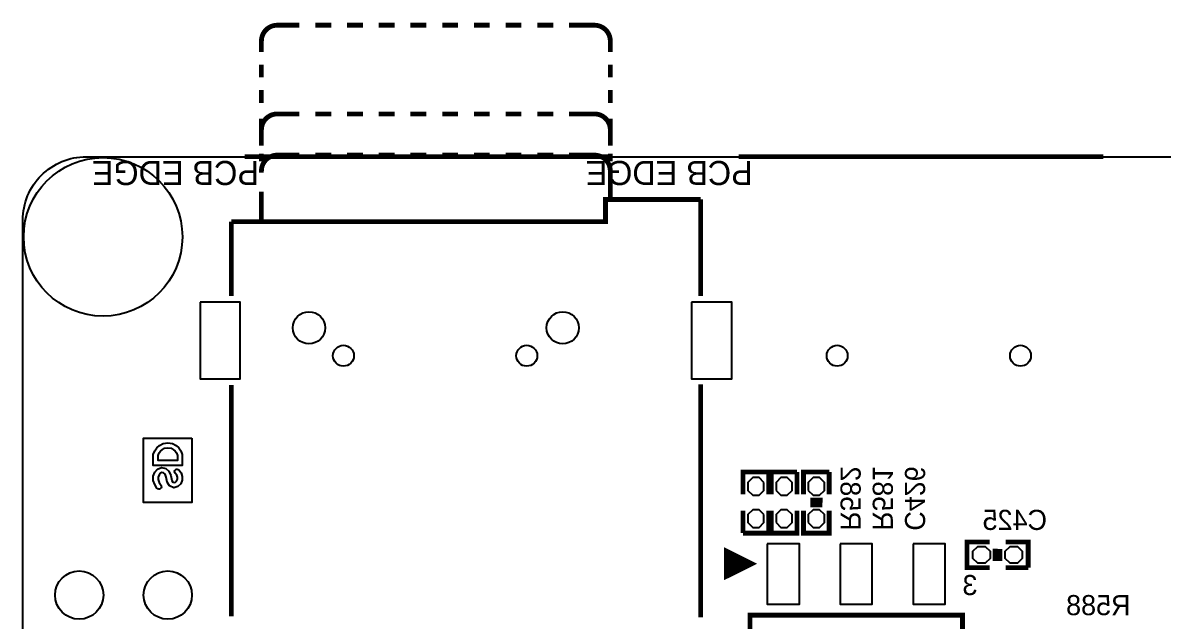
# Model space of a CAD drawing. Extents: x -57 to 527, y -107 to 303.
# Drawn here: x 0 to 35.96, y 65.34 to 84.23 of the extents above; entities that cross this region are included whole.
import ezdxf

# ---------------------------------------------------------------- set-up
doc = ezdxf.new("R2010")
doc.units = 0
doc.header["$MEASUREMENT"] = 0
for name, color, linetype in [('BOARD_GEOMETRY_DIMENSION', 2, 'CONTINUOUS'), ('BOARD_GEOMETRY_OUTLINE', 3, 'CONTINUOUS'), ('BOARD_GEOMETRY_SILKSCREEN_B', 1, 'CONTINUOUS'), ('PACKAGE_GEOMETRY_SILKSCREEN_B', 4, 'CONTINUOUS'), ('PIN_B', 5, 'CONTINUOUS'), ('REF_DES_SILKSCREEN_B', 6, 'CONTINUOUS')]:
    doc.layers.add(name, color=color, linetype=linetype)

msp = doc.modelspace()

# ---------------------------------------------------------------- linework, layer by layer
at = {"layer": 'BOARD_GEOMETRY_DIMENSION'}
for points in [[(18.498566, 79.99984, 0.1524, 0.1524, 0), (6.998462, 79.99984, 0.1524, 0.1524, 0)], [(34.066734, 79.99984, 0.1524, 0.1524, 0), (22.56663, 79.99984, 0.1524, 0.1524, 0)]]:
    msp.add_lwpolyline(points, format="xyseb", dxfattribs=at)
at = {"layer": 'BOARD_GEOMETRY_OUTLINE'}
msp.add_lwpolyline([(1.999996, 0, -0.414214), (0, 1.999996), (0, 77.999844, -0.414214), (1.999996, 79.99984), (72.999854, 79.99984, -0.414214), (74.99985, 77.999844), (74.99985, 1.999996, -0.414214), (72.999854, 0)], format="xyb", close=True, dxfattribs=at)
at = {"layer": 'BOARD_GEOMETRY_SILKSCREEN_B'}
for points in [[(5.334, 71.12), (5.334, 69.088), (3.81, 69.088), (3.81, 71.12)], [(4.983226, 70.723506), (5.0292, 70.60057), (5.0292, 70.256654), (4.1148, 70.256654), (4.1148, 70.60057), (4.160774, 70.723506), (4.22275, 70.816216), (4.312412, 70.890892), (4.421378, 70.953122), (4.572, 70.968108), (4.722622, 70.953122), (4.831588, 70.890892), (4.92125, 70.816216)], [(4.8768, 70.573138), (4.8768, 70.409054), (4.2672, 70.409054), (4.2672, 70.573138), (4.297426, 70.653402), (4.33705, 70.713092), (4.399788, 70.765416), (4.468622, 70.804786), (4.572, 70.8152), (4.675378, 70.804786), (4.744212, 70.765416), (4.80695, 70.713092), (4.846574, 70.653402)]]:
    msp.add_lwpolyline(points, close=True, dxfattribs=at)
msp.add_lwpolyline([(4.996434, 70.026022), (5.0292, 69.911468), (5.0292, 69.796152), (4.979162, 69.679566), (4.891278, 69.591682), (4.75742, 69.553328), (4.620006, 69.612256), (4.549902, 69.735192), (4.52374, 69.891402), (4.484116, 69.980556), (4.434078, 70.022466), (4.38658, 70.035928), (4.339336, 70.015862), (4.295902, 69.963538), (4.2672, 69.887084), (4.2672, 69.811646), (4.298442, 69.717666), (4.357116, 69.623686, -0.140746), (4.3688, 69.5833, -0.414214), (4.2926, 69.5071, -0.258948), (4.228084, 69.542914), (4.159758, 69.652134), (4.1148, 69.786754), (4.1148, 69.914516), (4.162298, 70.041262), (4.245864, 70.141338), (4.37642, 70.197472), (4.506722, 70.160134), (4.609084, 70.075044), (4.67106, 69.935598), (4.695698, 69.787008), (4.727194, 69.732144), (4.76758, 69.714872), (4.811522, 69.727318), (4.850638, 69.766434), (4.8768, 69.827648), (4.8768, 69.890132), (4.858766, 69.953378), (4.80568, 70.017132, -0.175673), (4.7879, 70.0659, -0.414214), (4.8641, 70.1421, -0.223097), (4.92252, 70.114668)], format="xyb", close=True, dxfattribs=at)
at = {"layer": 'PACKAGE_GEOMETRY_SILKSCREEN_B'}
for points in [[(8.723122, 84.150708, 0.1524, 0.1524, 0), (8.023098, 84.150708, 0.1524, 0.1524, 0.414272), (7.522972, 83.650582, 0.1524, 0.1524, 0), (7.522972, 83.30057, 0.1524, 0.1524, 0)], [(9.222994, 84.150708, 0.1524, 0.1524, 0), (9.72312, 84.150708, 0.1524, 0.1524, 0)], [(10.222992, 84.150708, 0.1524, 0.1524, 0), (10.723118, 84.150708, 0.1524, 0.1524, 0)], [(11.22299, 84.150708, 0.1524, 0.1524, 0), (11.723116, 84.150708, 0.1524, 0.1524, 0)], [(12.222988, 84.150708, 0.1524, 0.1524, 0), (12.723114, 84.150708, 0.1524, 0.1524, 0)], [(13.222986, 84.150708, 0.1524, 0.1524, 0), (13.723112, 84.150708, 0.1524, 0.1524, 0)], [(14.222984, 84.150708, 0.1524, 0.1524, 0), (14.72311, 84.150708, 0.1524, 0.1524, 0)], [(15.222982, 84.150708, 0.1524, 0.1524, 0), (15.723108, 84.150708, 0.1524, 0.1524, 0)], [(16.22298, 84.150708, 0.1524, 0.1524, 0), (16.723106, 84.150708, 0.1524, 0.1524, 0)], [(18.52295, 83.30057, 0.1524, 0.1524, 0), (18.52295, 83.650582, 0.1524, 0.1524, 0.414221), (18.023078, 84.150708, 0.1524, 0.1524, 0), (17.222978, 84.150708, 0.1524, 0.1524, 0)], [(7.522972, 82.90052, 0.1524, 0.1524, 0), (7.522972, 82.500724, 0.1524, 0.1524, 0)], [(18.52295, 82.90052, 0.1524, 0.1524, 0), (18.52295, 82.500724, 0.1524, 0.1524, 0)], [(7.522972, 82.100674, 0.1524, 0.1524, 0), (7.522972, 81.700624, 0.1524, 0.1524, 0)], [(18.52295, 82.100674, 0.1524, 0.1524, 0), (18.52295, 81.700624, 0.1524, 0.1524, 0)], [(7.522972, 80.800702, 0.1524, 0.1524, 0), (7.522972, 80.85074, 0.1524, 0.1524, -0.414191), (8.023098, 81.350612, 0.1524, 0.1524, 0), (8.723122, 81.350612, 0.1524, 0.1524, 0)], [(7.522972, 81.200752, 0.1524, 0.1524, 0), (7.522972, 80.800702, 0.1524, 0.1524, 0)], [(9.222994, 81.350612, 0.1524, 0.1524, 0), (9.72312, 81.350612, 0.1524, 0.1524, 0)], [(10.222992, 81.350612, 0.1524, 0.1524, 0), (10.723118, 81.350612, 0.1524, 0.1524, 0)], [(11.22299, 81.350612, 0.1524, 0.1524, 0), (11.723116, 81.350612, 0.1524, 0.1524, 0)], [(12.222988, 81.350612, 0.1524, 0.1524, 0), (12.723114, 81.350612, 0.1524, 0.1524, 0)], [(13.222986, 81.350612, 0.1524, 0.1524, 0), (13.723112, 81.350612, 0.1524, 0.1524, 0)], [(14.222984, 81.350612, 0.1524, 0.1524, 0), (14.72311, 81.350612, 0.1524, 0.1524, 0)], [(15.222982, 81.350612, 0.1524, 0.1524, 0), (15.723108, 81.350612, 0.1524, 0.1524, 0)], [(16.22298, 81.350612, 0.1524, 0.1524, 0), (16.723106, 81.350612, 0.1524, 0.1524, 0)], [(17.222978, 81.350612, 0.1524, 0.1524, 0), (18.023078, 81.350612, 0.1524, 0.1524, -0.41411), (18.52295, 80.85074, 0.1524, 0.1524, 0), (18.52295, 80.800702, 0.1524, 0.1524, 0)], [(18.52295, 81.200752, 0.1524, 0.1524, 0), (18.52295, 80.800702, 0.1524, 0.1524, 0)], [(7.522972, 80.800702, 0.1524, 0.1524, 0), (7.522972, 80.350614, 0.1524, 0.1524, 0)], [(18.52295, 80.350614, 0.1524, 0.1524, 0), (18.52295, 80.800702, 0.1524, 0.1524, 0)], [(7.522972, 79.850742, 0.1524, 0.1524, 0), (7.522972, 80.100678, 0.1524, 0.1524, 0)], [(7.522972, 79.50073, 0.1524, 0.1524, 0), (7.522972, 79.550514, 0.1524, 0.1524, -0.414328), (8.023098, 80.05064, 0.1524, 0.1524, 0), (8.723122, 80.05064, 0.1524, 0.1524, 0)], [(9.222994, 80.05064, 0.1524, 0.1524, 0), (9.72312, 80.05064, 0.1524, 0.1524, 0)], [(10.222992, 80.05064, 0.1524, 0.1524, 0), (10.723118, 80.05064, 0.1524, 0.1524, 0)], [(11.22299, 80.05064, 0.1524, 0.1524, 0), (11.723116, 80.05064, 0.1524, 0.1524, 0)], [(12.222988, 80.05064, 0.1524, 0.1524, 0), (12.723114, 80.05064, 0.1524, 0.1524, 0)], [(13.222986, 80.05064, 0.1524, 0.1524, 0), (13.723112, 80.05064, 0.1524, 0.1524, 0)], [(14.222984, 80.05064, 0.1524, 0.1524, 0), (14.72311, 80.05064, 0.1524, 0.1524, 0)], [(15.222982, 80.05064, 0.1524, 0.1524, 0), (15.723108, 80.05064, 0.1524, 0.1524, 0)], [(16.22298, 80.05064, 0.1524, 0.1524, 0), (16.723106, 80.05064, 0.1524, 0.1524, 0)], [(17.222978, 80.05064, 0.1524, 0.1524, 0), (18.023078, 80.05064, 0.1524, 0.1524, -0.414248), (18.52295, 79.550514, 0.1524, 0.1524, 0), (18.52295, 78.650592, 0.1524, 0.1524, 0)], [(18.52295, 80.100678, 0.1524, 0.1524, 0), (18.52295, 79.850742, 0.1524, 0.1524, 0)], [(7.522972, 77.950568, 0.1524, 0.1524, 0), (7.522972, 78.900528, 0.1524, 0.1524, 0)], [(21.373084, 78.650592, 0.1524, 0.1524, 0), (18.37309, 78.650592, 0.1524, 0.1524, 0), (18.37309, 77.950568, 0.1524, 0.1524, 0), (6.573012, 77.950568, 0.1524, 0.1524, 0)], [(21.373084, 78.650592, 0.1524, 0.1524, 0), (21.373084, 75.60691, 0.1524, 0.1524, 0)], [(6.573012, 77.950568, 0.1524, 0.1524, 0), (6.573012, 75.6031, 0.1524, 0.1524, 0)], [(6.573012, 65.49898, 0.1524, 0.1524, 0), (6.573012, 72.79513, 0.1524, 0.1524, 0)], [(21.373084, 65.461642, 0.1524, 0.1524, 0), (21.373084, 72.813926, 0.1524, 0.1524, 0)], [(22.7076, 69.342, 0.1524, 0.1524, 0), (22.7076, 70.0532, 0.1524, 0.1524, 0), (23.5204, 70.0532, 0.1524, 0.1524, 0), (23.5204, 69.342, 0.1524, 0.1524, 0)], [(23.5966, 69.342, 0.1524, 0.1524, 0), (23.5966, 70.0532, 0.1524, 0.1524, 0), (24.4094, 70.0532, 0.1524, 0.1524, 0)], [(24.4094, 70.0532, 0.1524, 0.1524, 0), (24.4094, 69.342, 0.1524, 0.1524, 0)], [(24.6126, 69.342, 0.1524, 0.1524, 0), (24.6126, 70.0532, 0.1524, 0.1524, 0), (25.4254, 70.0532, 0.1524, 0.1524, 0)], [(25.4254, 70.0532, 0.1524, 0.1524, 0), (25.4254, 69.342, 0.1524, 0.1524, 0)], [(24.8285, 69.0118, 0.1524, 0.1524, 0), (25.2095, 69.0118, 0.1524, 0.1524, 0)], [(24.83358, 69.1642, 0.1524, 0.1524, 0), (25.21458, 69.1642, 0.1524, 0.1524, 0)], [(23.5204, 68.834, 0.1524, 0.1524, 0), (23.5204, 68.1228, 0.1524, 0.1524, 0), (22.7076, 68.1228, 0.1524, 0.1524, 0)], [(22.7076, 68.1228, 0.1524, 0.1524, 0), (22.7076, 68.834, 0.1524, 0.1524, 0)], [(24.4094, 68.834, 0.1524, 0.1524, 0), (24.4094, 68.1228, 0.1524, 0.1524, 0), (23.5966, 68.1228, 0.1524, 0.1524, 0), (23.5966, 68.834, 0.1524, 0.1524, 0)], [(25.4254, 68.834, 0.1524, 0.1524, 0), (25.4254, 68.1228, 0.1524, 0.1524, 0), (24.6126, 68.1228, 0.1524, 0.1524, 0), (24.6126, 68.834, 0.1524, 0.1524, 0)], [(22.979634, 67.156076, 0.1524, 0.1524, 0), (22.179534, 66.756026, 0.1524, 0.1524, 0), (22.179534, 67.556126, 0.1524, 0.1524, 0), (22.979634, 67.156076, 0.1524, 0.1524, 0)], [(30.48, 67.0306, 0.1524, 0.1524, 0), (29.7688, 67.0306, 0.1524, 0.1524, 0), (29.7688, 67.8434, 0.1524, 0.1524, 0), (30.48, 67.8434, 0.1524, 0.1524, 0)], [(30.6578, 67.6275, 0.1524, 0.1524, 0), (30.6578, 67.2465, 0.1524, 0.1524, 0)], [(30.8102, 67.62242, 0.1524, 0.1524, 0), (30.8102, 67.24142, 0.1524, 0.1524, 0)], [(30.988, 67.8434, 0.1524, 0.1524, 0), (31.6992, 67.8434, 0.1524, 0.1524, 0), (31.6992, 67.0306, 0.1524, 0.1524, 0)], [(22.684486, 67.156076, 0.249936, 0.249936, 0), (22.28469, 66.955924, 0.249936, 0.249936, 0), (22.28469, 67.355974, 0.249936, 0.249936, 0), (22.684486, 67.156076, 0.249936, 0.249936, 0)], [(31.6992, 67.0306, 0.1524, 0.1524, 0), (30.988, 67.0306, 0.1524, 0.1524, 0)], [(22.92604, 65.53327, 0.1524, 0.1524, 0), (29.626052, 65.53327, 0.1524, 0.1524, 0), (29.626052, 61.833506, 0.1524, 0.1524, 0), (22.92604, 61.833506, 0.1524, 0.1524, 0), (22.92604, 65.53327, 0.1524, 0.1524, 0)]]:
    msp.add_lwpolyline(points, format="xyseb", dxfattribs=at)
at = {"layer": 'PIN_B'}
for points in [[(5.588, 75.407012), (5.588, 72.994012), (6.858, 72.994012), (6.858, 75.407012)], [(21.088096, 75.407012), (21.088096, 72.994012), (22.358096, 72.994012), (22.358096, 75.407012)], [(23.368, 69.723), (23.2156, 69.8754), (23.0124, 69.8754), (22.86, 69.723), (22.86, 69.469), (23.0124, 69.3166), (23.2156, 69.3166), (23.368, 69.469)], [(23.749, 69.469), (23.9014, 69.3166), (24.1046, 69.3166), (24.257, 69.469), (24.257, 69.723), (24.1046, 69.8754), (23.9014, 69.8754), (23.749, 69.723)], [(24.765, 69.469), (24.9174, 69.3166), (25.1206, 69.3166), (25.273, 69.469), (25.273, 69.723), (25.1206, 69.8754), (24.9174, 69.8754), (24.765, 69.723)], [(23.368, 68.707), (23.2156, 68.8594), (23.0124, 68.8594), (22.86, 68.707), (22.86, 68.453), (23.0124, 68.3006), (23.2156, 68.3006), (23.368, 68.453)], [(23.749, 68.453), (23.9014, 68.3006), (24.1046, 68.3006), (24.257, 68.453), (24.257, 68.707), (24.1046, 68.8594), (23.9014, 68.8594), (23.749, 68.707)], [(24.765, 68.453), (24.9174, 68.3006), (25.1206, 68.3006), (25.273, 68.453), (25.273, 68.707), (25.1206, 68.8594), (24.9174, 68.8594), (24.765, 68.707)], [(23.468076, 67.785996), (23.468076, 65.880996), (24.484076, 65.880996), (24.484076, 67.785996)], [(25.768046, 67.785996), (25.768046, 65.880996), (26.784046, 65.880996), (26.784046, 67.785996)], [(28.068016, 67.785996), (28.068016, 65.880996), (29.084016, 65.880996), (29.084016, 67.785996)], [(30.099, 67.691), (29.9466, 67.5386), (29.9466, 67.3354), (30.099, 67.183), (30.353, 67.183), (30.5054, 67.3354), (30.5054, 67.5386), (30.353, 67.691)], [(31.115, 67.691), (30.9626, 67.5386), (30.9626, 67.3354), (31.115, 67.183), (31.369, 67.183), (31.5214, 67.3354), (31.5214, 67.5386), (31.369, 67.691)]]:
    msp.add_lwpolyline(points, close=True, dxfattribs=at)
for centre, radius in [((2.52984, 77.47), 2.5019), ((9.023096, 74.600562), 0.508), ((17.02308, 74.600562), 0.508), ((10.108438, 73.71969), 0.3302), ((15.888462, 73.71969), 0.3302), ((25.676606, 73.71969), 0.3302), ((31.45663, 73.71969), 0.3302), ((1.778, 66.167), 0.762), ((4.572, 66.167), 0.762)]:
    msp.add_circle(centre, radius, dxfattribs=at)

# ---------------------------------------------------------------- texts
at = {"layer": 'BOARD_GEOMETRY_DIMENSION', "width": 1.000333}
for p in [(7.446518, 79.868776), (23.014686, 79.868776)]:
    msp.add_text('PCB EDGE', height=0.762, rotation=180, dxfattribs=at).set_placement(p)
at = {"layer": 'PACKAGE_GEOMETRY_SILKSCREEN_B', "text_generation_flag": 2, "width": 1.0004}
msp.add_text('3', height=0.635, dxfattribs=at).set_placement((30.099, 66.167))
at = {"layer": 'REF_DES_SILKSCREEN_B', "text_generation_flag": 2, "width": 1.0004}
for s, p in [('R582', (25.781, 68.198746)), ('R581', (26.797, 68.198746)), ('C426', (27.813, 68.198746))]:
    msp.add_text(s, height=0.635, rotation=270, dxfattribs=at).set_placement(p)
for s, p in [('C425', (32.29229, 68.222622)), ('R588', (34.925, 65.532))]:
    msp.add_text(s, height=0.635, dxfattribs=at).set_placement(p)

doc.saveas('drawing.dxf')
